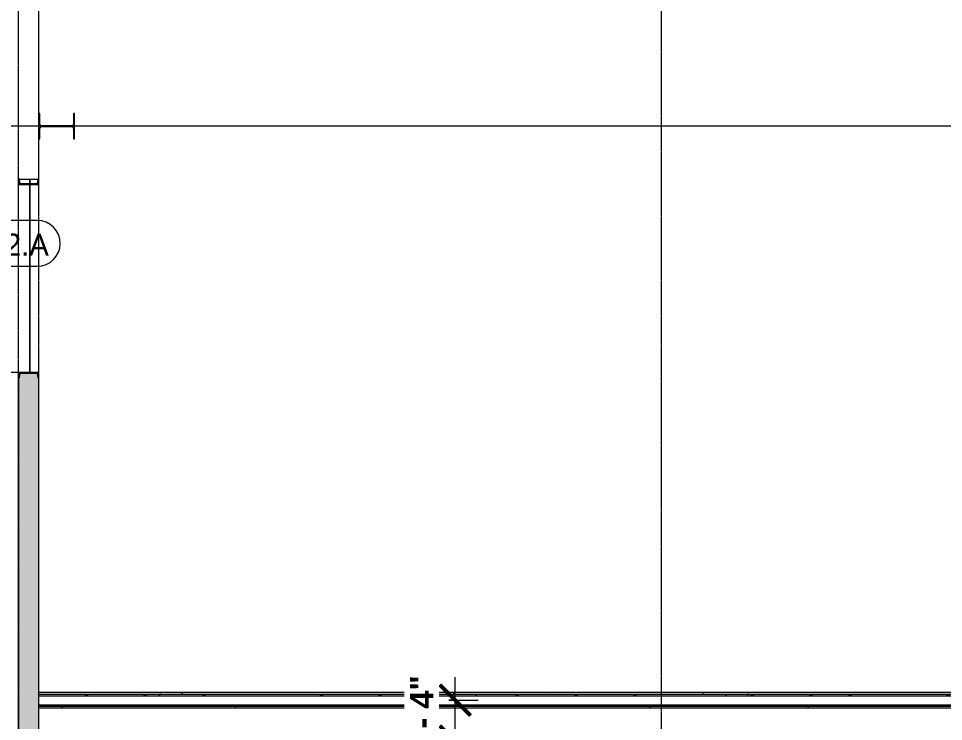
# Model space of a CAD drawing. Header units: inches. Extents: x 21568 to 24810, y -23559 to -20467.
# Drawn here: x 22061.6 to 22424.5, y -21859.9 to -21584 of the extents above; entities that cross this region are included whole.
import ezdxf

# ---------------------------------------------------------------- set-up
doc = ezdxf.new("R2010")
doc.units = ezdxf.units.IN
doc.header["$MEASUREMENT"] = 0
doc.linetypes.add('Grid Line 1_2_', pattern=[0.875, 0.5, -0.125, 0.125, -0.125])
for name, color, linetype, lineweight in [('A-ANNO-DIMS', 211, 'Continuous', 9), ('A-ANNO-DIMS-96', 211, 'Continuous', 9), ('A-DOOR-IDEN', 31, 'Continuous', 9), ('A-FLOR', 192, 'Continuous', 20), ('A-WALL', 113, 'Continuous', 20), ('A-WALL-PATT', 111, 'Continuous', 50), ('C-TOPO', 7, 'Continuous', 20), ('I-WALL', 2, 'Continuous', 20), ('L-SITE-WALL', 31, 'Continuous', 20), ('S-BEAM', 12, 'Continuous', 20), ('S-COLS', 52, 'Continuous', 20), ('S-GRID', 1, 'Continuous', 9)]:
    doc.layers.add(name, color=color, linetype=linetype, lineweight=lineweight)
doc.styles.add('Arial_B', font='arialbd.ttf', dxfattribs={"height": 9.132806})
doc.styles.add('Century Gothic', font='GOTHIC.TTF', dxfattribs={"height": 8.622671})
doc.dimstyles.new('OD_Dimension_-_1_16__Tol__3', dxfattribs={"dimscale": 12, "dimtxt": 9, "dimasz": 1, "dimexe": 0.75, "dimexo": 0.5, "dimgap": 0.5, "dimtad": 1, "dimdec": 4, "dimrnd": 0.0625, "dimzin": 1, "dimdsep": 46, "dimlunit": 4, "dimtxsty": 'Arial_B', "dimblk1": 'OBLIQUE', "dimblk2": 'OBLIQUE', "dimsah": 1, "dimcen": 0.09, "dimdle": 0.75, "dimazin": 0, "dimtfac": 1, "dimtdec": 4, "dimtix": 1, "dimtmove": 0, "dimatfit": 3, "dimfxl": 1, "dimtvp": 1, "dimtfill": 1, "dimfrac": 2, "dimtolj": 1, "dimtzin": 0, "dimlwd": 13, "dimlwe": 13, "dimarcsym": 2})
pattern_1 = [(45, (0, 0), (-9.503515, 9.503515), []), (45, (0, 14.4), (-9.503515, 9.503515), [])]
pattern_2 = [(0, (0, 0), (30.72, 7.68), [1.267, -21.773, 1.267, -21.773, -122.88]), (0, (0, 0), (30.72, 7.68), [-46.08, 1.267, -44.813, 1.267, -21.773, -53.76]), (0, (0, 0), (30.72, 7.68), [-115.2, 1.267, -14.093, 1.267, -37.133]), (120, (11.52, 3.84), (-22.0110751, 22.7643004), [1.267, -21.773, 1.267, -21.773, -122.88]), (120, (11.52, 3.84), (-22.0110751, 22.7643004), [-46.08, 1.267, -44.813, 1.267, -21.773, -53.76]), (120, (11.52, 3.84), (-22.0110751, 22.7643004), [-115.2, 1.267, -14.093, 1.267, -37.133]), (240, (15.36, 19.2), (-8.7089249, -30.4443004), [1.267, -21.773, 1.267, -21.773, -122.88]), (240, (15.36, 19.2), (-8.7089249, -30.4443004), [-46.08, 1.267, -44.813, 1.267, -21.773, -53.76]), (240, (15.36, 19.2), (-8.7089249, -30.4443004), [-115.2, 1.267, -14.093, 1.267, -37.133])]

# ---------------------------------------------------------------- blocks, each defined once
blk = doc.blocks.new('Struct_Xcel_Sports Complex_rvt-1-Enlarged First Floor Plan _West_')
at = {"layer": 'A-FLOR', "color": 43, "lineweight": 13}
for p, q in [((22066.14, -21648.87), (22066.14, -21647.23)), ((22066.14, -21722.93), (22066.14, -21649.18))]:
    blk.add_line(p, q, dxfattribs=at)
at = {"layer": 'L-SITE-WALL', "color": 43, "lineweight": 13}
for p, q in [((22066.14, -21647.23), (22066.14, -21648.87)), ((22066.14, -21649.18), (22066.14, -21722.93))]:
    blk.add_line(p, q, dxfattribs=at)
blk = doc.blocks.new('Girt_C - 8_D-1405510-Enlarged First Floor Plan _West_')
at = {"layer": 'S-BEAM', "color": 43, "lineweight": 13}
for p, q in [((22069.64, -21621.3), (22069.64, -21390.05)), ((22069.64, -21646.84), (22069.64, -21631.3)), ((22069.25, -21647.23), (22062.03, -21647.23))]:
    blk.add_line(p, q, dxfattribs=at)
blk = doc.blocks.new('Door Tag - Door Tag-4658-Enlarged First Floor Plan _West_')
at = {"layer": 'A-DOOR-IDEN', "color": 153}
for p, q in [((0.109375, 0.09375), (-0.109375, 0.09375)), ((-0.109375, -0.09375), (0.109375, -0.09375))]:
    blk.add_line(p, q, dxfattribs=at)
for centre, start, end in [((-0.109375, 0), 90, 270), ((0.109375, 0), 270, 90)]:
    blk.add_arc(centre, 0.09375, start, end, dxfattribs=at)
blk = doc.blocks.new('DIMBLOCK83-Enlarged First Floor Plan _West_')
at = {"layer": 'A-ANNO-DIMS-96', "lineweight": 13}
for p, q in [((22232.92, -21876.55), (22232.92, -21842.55)), ((22230.44, -21851.55), (22241.92, -21851.55)), ((22232.92, -21851.55), (22230.44, -21851.55)), ((22230.44, -21867.55), (22241.92, -21867.55)), ((22232.92, -21867.55), (22230.44, -21867.55))]:
    blk.add_line(p, q, dxfattribs=at)
at = {"layer": 'A-ANNO-DIMS-96', "lineweight": 50}
for p, q in [((22232.92, -21851.55), (22226.92, -21845.55)), ((22232.92, -21851.55), (22238.92, -21857.55)), ((22232.92, -21867.55), (22226.92, -21861.55)), ((22232.92, -21867.55), (22238.92, -21873.55))]:
    blk.add_line(p, q, dxfattribs=at)
at = {"layer": 'A-ANNO-DIMS-96', "color": 0, "lineweight": 13, "insert": (22215.22, -21876.34), "char_height": 9.133, "width": 40.2857, "attachment_point": 1, "rotation": 90, "line_spacing_factor": 0.938532, "style": 'Arial_B', "bg_fill": 3, "box_fill_scale": 1.25, "bg_fill_color": 0, "bg_fill_transparency": 0}
blk.add_mtext('1\' - 4"', dxfattribs=at)
blk = doc.blocks.new('_Oblique')
at = {"color": 0, "linetype": 'ByBlock', "lineweight": -2}
blk.add_line((-0.5, -0.5), (0.5, 0.5), dxfattribs=at)

msp = doc.modelspace()

# ---------------------------------------------------------------- hatches: boundary and pattern name
at = {"layer": 'A-WALL-PATT', "lineweight": 9}
h = msp.add_hatch(dxfattribs=at)
h.set_pattern_fill('FP_9', color=8, style=0, pattern_type=2)
h.set_pattern_definition([(0, (0, 0), (15.36, 3.84), [1.267, -10.253, 1.267, -10.253, -61.44]), (0, (0, 0), (15.36, 3.84), [-23.04, 1.267, -21.773, 1.267, -10.253, -26.88]), (0, (0, 0), (15.36, 3.84), [-57.6, 1.267, -6.413, 1.267, -17.933]), (120, (5.76, 1.92), (-11.00553755, 11.3821502), [1.267, -10.253, 1.267, -10.253, -61.44]), (120, (5.76, 1.92), (-11.00553755, 11.3821502), [-23.04, 1.267, -21.773, 1.267, -10.253, -26.88]), (120, (5.76, 1.92), (-11.00553755, 11.3821502), [-57.6, 1.267, -6.413, 1.267, -17.933]), (240, (7.68, 9.6), (-4.35446245, -15.2221502), [1.267, -10.253, 1.267, -10.253, -61.44]), (240, (7.68, 9.6), (-4.35446245, -15.2221502), [-23.04, 1.267, -21.773, 1.267, -10.253, -26.88]), (240, (7.68, 9.6), (-4.35446245, -15.2221502), [-57.6, 1.267, -6.413, 1.267, -17.933])])
h.paths.add_polyline_path([(22061.14023, -22132.80281), (22061.64023, -22132.80281), (22061.64023, -21722.92781), (22061.14023, -21722.92781), (22061.14023, -22123.71374)], flags=0)
h = msp.add_hatch(dxfattribs=at)
h.set_pattern_fill('FP_7', color=8, style=0, pattern_type=2)
h.set_pattern_definition([(161.57, (0.48, 0.48), (-3.839953776, -1.544e-05), [0, -27.322, 3.034, 0]), (18.43, (-0.48, 0.48), (-3.839953776, 1.544e-05), [0, -27.322, 3.034, 0]), (108.43, (0.48, 0.48), (1.919622, -9.60052459), [9.106, -21.25]), (71.57, (-0.48, 0.48), (1.919622, 9.60052459), [9.106, -21.25])])
h.paths.add_polyline_path([(22069.64023, -22132.80281), (22069.64023, -21722.92781), (22061.64023, -21722.92781), (22061.64023, -22132.80281)], flags=0)
h = msp.add_hatch(dxfattribs=at)
h.set_pattern_fill('FP_11', color=8, style=0, pattern_type=2)
h.set_pattern_definition(pattern_2)
h.paths.add_polyline_path([(22780.63923, -21849.17781), (22780.63923, -21848.55281), (22069.64023, -21848.55281), (22069.64023, -21849.17781), (22755.74709, -21849.17781)], flags=0)
h = msp.add_hatch(dxfattribs=at)
h.set_pattern_fill('FP_11', color=8, style=0, pattern_type=2)
h.set_pattern_definition(pattern_2)
h.paths.add_polyline_path([(22780.63923, -21849.80281), (22780.63923, -21849.17781), (22069.64023, -21849.17781), (22069.64023, -21849.80281), (22755.74709, -21849.80281)], flags=0)
h = msp.add_hatch(dxfattribs=at)
h.set_pattern_fill('FP_11', color=8, style=0, pattern_type=2)
h.set_pattern_definition(pattern_2)
h.paths.add_polyline_path([(22780.63923, -21853.92781), (22780.63923, -21853.30281), (22069.64023, -21853.30281), (22069.64023, -21853.92781), (22755.74709, -21853.92781)], flags=0)
h = msp.add_hatch(dxfattribs=at)
h.set_pattern_fill('FP_11', color=8, style=0, pattern_type=2)
h.set_pattern_definition(pattern_2)
h.paths.add_polyline_path([(22780.63923, -21854.55281), (22780.63923, -21853.92781), (22069.64023, -21853.92781), (22069.64023, -21854.55281), (22755.74709, -21854.55281)], flags=0)
at = {"layer": 'S-COLS', "lineweight": 9}
h = msp.add_hatch(dxfattribs=at)
h.set_pattern_fill('FP_6', color=8, style=0, pattern_type=2)
h.set_pattern_definition(pattern_1)
h.paths.add_polyline_path([(22083.64023, -21631.30281), (22083.64023, -21621.30281), (22083.20663, -21621.30281), (22083.20663, -21625.46687), (22083.00412, -21625.95577), (22082.51523, -21626.15828), (22070.76523, -21626.15828), (22070.27633, -21625.95577), (22070.07382, -21625.46687), (22070.07382, -21621.30281), (22069.64023, -21621.30281), (22069.64023, -21631.30281), (22070.07382, -21631.30281), (22070.07382, -21627.13875), (22070.27633, -21626.64985), (22070.76523, -21626.44734), (22082.51523, -21626.44734), (22083.00412, -21626.64985), (22083.20663, -21627.13875), (22083.20663, -21631.30281)], flags=0)
h = msp.add_hatch(dxfattribs=at)
h.set_pattern_fill('FP_6', color=8, style=0, pattern_type=2)
h.set_pattern_definition(pattern_1)
h.paths.add_polyline_path([(22069.64023, -21649.17781), (22069.64023, -21646.83781), (22069.36445, -21646.95204), (22069.25023, -21647.22781), (22068.98937, -21648.87481), (22062.29108, -21648.87481), (22062.03023, -21647.22781), (22061.916, -21646.95204), (22061.64023, -21646.83781), (22061.64023, -21649.17781)], flags=0)
h = msp.add_hatch(dxfattribs=at)
h.set_pattern_fill('FP_6', color=8, style=0, pattern_type=2)
h.set_pattern_definition(pattern_1)
h.paths.add_polyline_path([(22061.64023, -21725.26781), (22061.916, -21725.15358), (22062.03023, -21724.87781), (22062.29108, -21723.23081), (22068.98937, -21723.23081), (22069.25023, -21724.87781), (22069.36445, -21725.15358), (22069.64023, -21725.26781), (22069.64023, -21722.92781), (22061.64023, -21722.92781)], flags=0)

# ---------------------------------------------------------------- linework, layer by layer
at = {"layer": 'A-WALL', "color": 7}
for p, q in [((22069.64023, -21722.92781), (22058.32773, -21722.92781)), ((22061.64023, -21722.92781), (22061.64023, -22132.80281)), ((22069.64023, -22132.80281), (22069.64023, -21722.92781)), ((22069.64023, -21849.17781), (22780.63923, -21849.17781)), ((22069.64023, -21849.80281), (22780.63923, -21849.80281)), ((22069.64023, -21853.30281), (22780.63923, -21853.30281)), ((22069.64023, -21853.92781), (22780.63923, -21853.92781))]:
    msp.add_line(p, q, dxfattribs=at)
at = {"layer": 'C-TOPO', "color": 43, "lineweight": 13}
for p, q in [((22066.13965, -21648.87481), (22066.13965, -21647.22781)), ((22066.13965, -21722.92781), (22066.13965, -21649.17781))]:
    msp.add_line(p, q, dxfattribs=at)
at = {"layer": 'I-WALL', "color": 7}
for p, q in [((22780.63923, -21848.55281), (22069.64023, -21848.55281)), ((22069.64023, -21854.55281), (22780.63923, -21854.55281))]:
    msp.add_line(p, q, dxfattribs=at)
at = {"layer": 'S-COLS', "color": 7}
for p, q in [((22070.07382, -21621.30281), (22069.64023, -21621.30281)), ((22069.64023, -21621.30281), (22069.64023, -21631.30281)), ((22070.07382, -21625.46687), (22070.07382, -21621.30281)), ((22083.64023, -21621.30281), (22083.20663, -21621.30281)), ((22083.20663, -21621.30281), (22083.20663, -21625.46687)), ((22083.64023, -21631.30281), (22083.64023, -21621.30281)), ((22082.51523, -21626.15828), (22070.76523, -21626.15828)), ((22070.76523, -21626.44734), (22082.51523, -21626.44734)), ((22070.07382, -21631.30281), (22070.07382, -21627.13875)), ((22083.20663, -21627.13875), (22083.20663, -21631.30281)), ((22069.64023, -21631.30281), (22070.07382, -21631.30281)), ((22083.20663, -21631.30281), (22083.64023, -21631.30281)), ((22061.64023, -21646.83781), (22061.64023, -21649.17781)), ((22062.29108, -21648.87481), (22062.03023, -21647.22781)), ((22069.25023, -21647.22781), (22068.98937, -21648.87481)), ((22069.64023, -21649.17781), (22069.64023, -21646.83781)), ((22061.64023, -21649.17781), (22069.64023, -21649.17781)), ((22068.98937, -21648.87481), (22062.29108, -21648.87481)), ((22069.64023, -21722.92781), (22061.64023, -21722.92781)), ((22061.64023, -21722.92781), (22061.64023, -21725.26781)), ((22062.03023, -21724.87781), (22062.29108, -21723.23081)), ((22062.29108, -21723.23081), (22068.98937, -21723.23081)), ((22068.98937, -21723.23081), (22069.25023, -21724.87781)), ((22069.64023, -21725.26781), (22069.64023, -21722.92781))]:
    msp.add_line(p, q, dxfattribs=at)
for centre, radius, start, end in [((22070.76523, -21625.46687), 0.69141, 180, 270), ((22070.76523, -21627.13875), 0.69141, 90, 180), ((22082.51523, -21625.46687), 0.69141, 270, 0), ((22082.51523, -21627.13875), 0.69141, 0, 90), ((22061.64023, -21647.22781), 0.39, 0, 90), ((22069.64023, -21647.22781), 0.39, 90, 180), ((22061.64023, -21724.87781), 0.39, 270, 0), ((22069.64023, -21724.87781), 0.39, 180, 270)]:
    msp.add_arc(centre, radius, start, end, dxfattribs=at)
at = {"layer": 'S-GRID', "linetype": 'Grid Line 1_2_'}
for p, q in [((22069.64023, -23049.14903), (22069.64023, -20633.37408)), ((22313.89023, -23049.14903), (22313.89023, -20633.37408)), ((22061.64023, -22969.76788), (22061.64023, -20681.37408)), ((24479.10753, -21626.30281), (21657.56096, -21626.30281)), ((24742.78907, -21626.30281), (21790.20666, -21626.30281))]:
    msp.add_line(p, q, dxfattribs=at)

# ---------------------------------------------------------------- block references
at = {"layer": 'A-DOOR-IDEN', "color": 153, "xscale": 95.99999999999994, "yscale": 95.99999999999994, "zscale": 95.99999999999994}
msp.add_blockref('Door Tag - Door Tag-4658-Enlarged First Floor Plan _West_', (22058.51523, -21672.2705), dxfattribs=at)
at = {"layer": 'S-BEAM', "color": 43, "lineweight": 13}
msp.add_blockref('Girt_C - 8_D-1405510-Enlarged First Floor Plan _West_', (0, 0), dxfattribs=at)

# ---------------------------------------------------------------- texts
at = {"layer": 'A-DOOR-IDEN', "insert": (22058.4739, -21668.43919), "char_height": 8.622671, "width": 38.124, "attachment_point": 2, "line_spacing_factor": 0.984117, "style": 'Century Gothic'}
msp.add_mtext('122.A', dxfattribs=at)

# ---------------------------------------------------------------- next in the draw order: dimensions: what is measured, and where the dimension line sits
at = {"layer": 'A-ANNO-DIMS', "lineweight": 13}
dim = msp.add_linear_dim(base=(22232.92165, -21851.55281), p1=(22224.43636, -21867.55281), p2=(22224.43636, -21851.55281), angle=90, dimstyle='OD_Dimension_-_1_16__Tol__3', override={"dimpost": '<>', "dimfxl": 16}, dxfattribs=at)
dim.commit()
dim.dimension.update_dxf_attribs({"geometry": 'DIMBLOCK83-Enlarged First Floor Plan _West_', "text_midpoint": (22222.33655, -21859.55281)})

# ---------------------------------------------------------------- next in the draw order: block references
at = {"lineweight": 5}
msp.add_blockref('Struct_Xcel_Sports Complex_rvt-1-Enlarged First Floor Plan _West_', (0, 0), dxfattribs=at)

doc.saveas('drawing.dxf')
